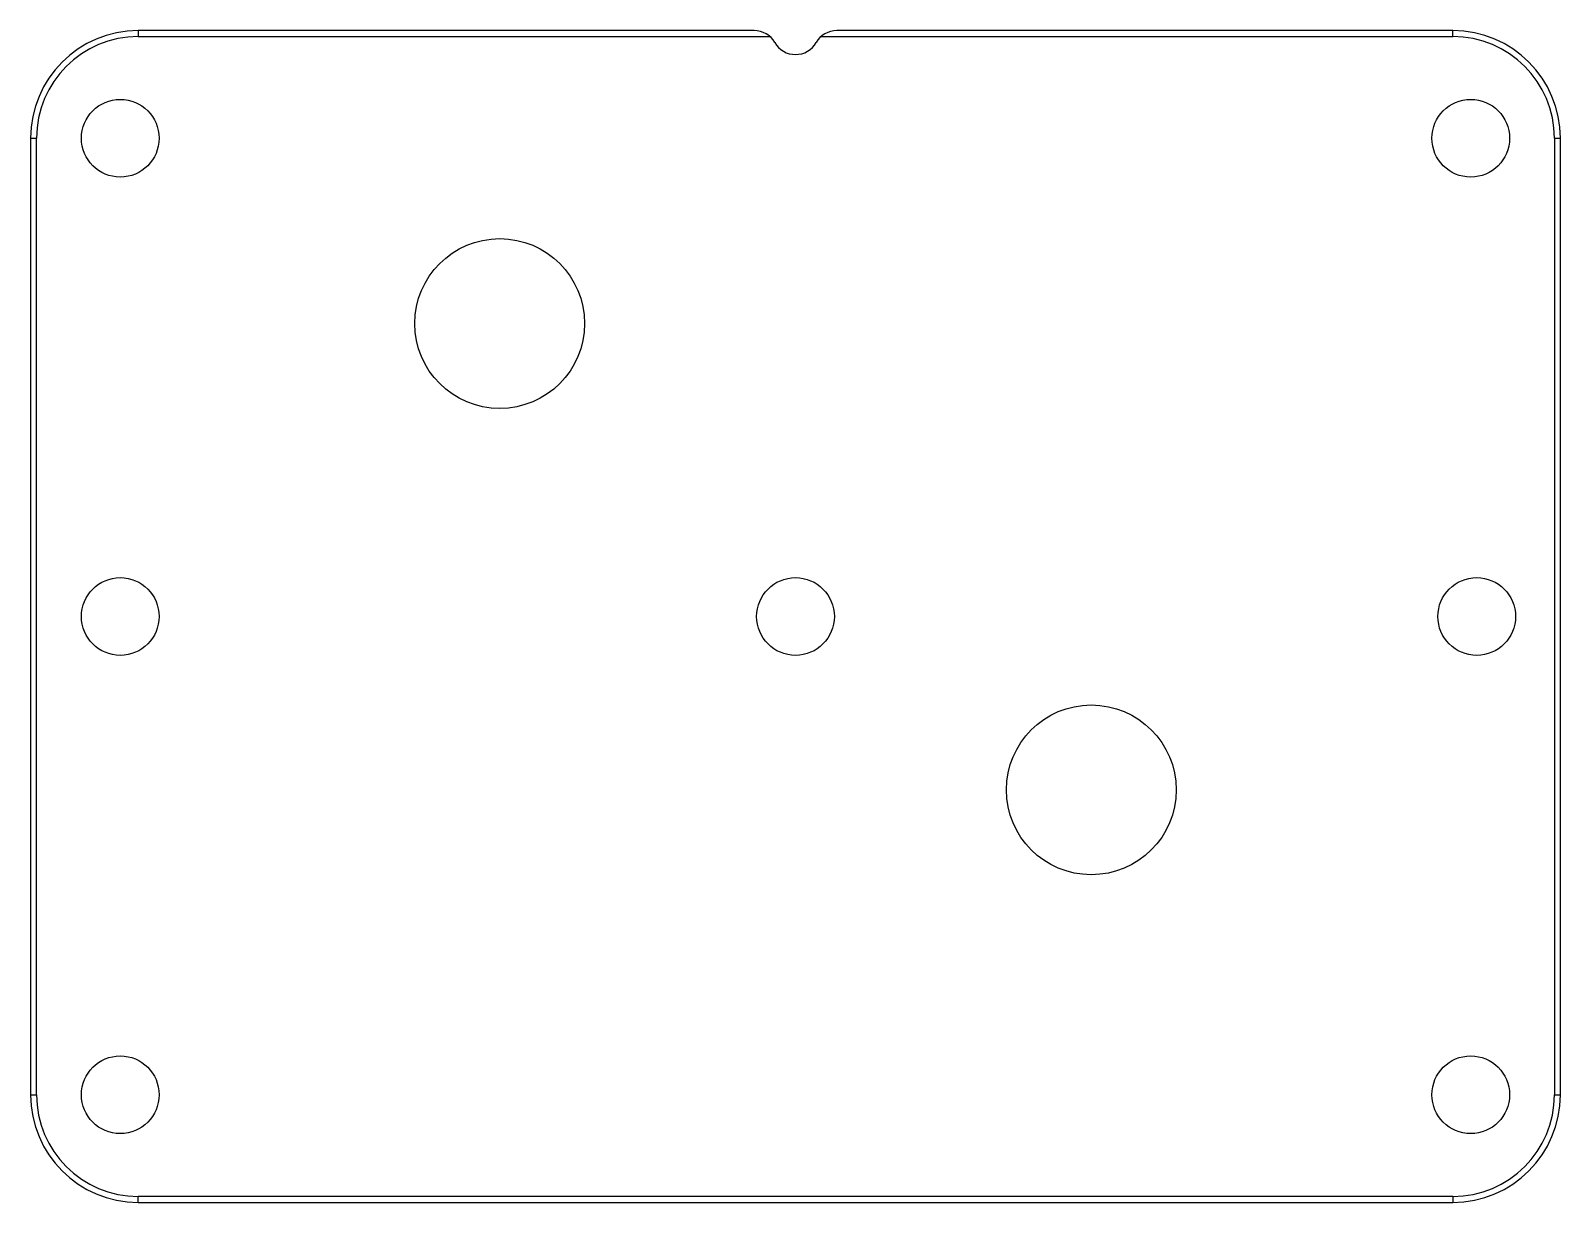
# Model space of a CAD drawing. Extents: x -128 to 0, y -98 to 0.
import ezdxf
from ezdxf.lldxf.tags import DXFTag

# ---------------------------------------------------------------- set-up
doc = ezdxf.new("R2010")
doc.units = 0
doc.layers.add('INTERIOR_LOOPS', color=7, linetype='CONTINUOUS')
doc.layers.add('OUTER_LOOP', color=7, linetype='CONTINUOUS')
tags = doc.linetypes.add('HIDDEN2', pattern=[4.7625, 3.175, -1.5875]).pattern_tags.tags
tags[6:7] = [DXFTag(74, 4), DXFTag(75, 0), DXFTag(340, '0'), DXFTag(46, 0.0), DXFTag(50, 0.0), DXFTag(44, 0.0), DXFTag(45, 0.0)]
tags[4:5] = [DXFTag(74, 4), DXFTag(75, 0), DXFTag(340, '0'), DXFTag(46, 0.0), DXFTag(50, 0.0), DXFTag(44, 0.0), DXFTag(45, 0.0)]

msp = doc.modelspace()

# ---------------------------------------------------------------- linework, layer by layer
at = {"layer": 'INTERIOR_LOOPS', "color": 3, "linetype": 'CONTINUOUS'}
for centre, radius in [((-120.5, -9), 3.25), ((-7.5, -9), 3.25), ((-88.75, -24.5), 7.1), ((-120.5, -49), 3.25), ((-64, -49), 3.25), ((-7, -49), 3.25), ((-39.25, -63.5), 7.1), ((-120.5, -89), 3.25), ((-7.5, -89), 3.25)]:
    msp.add_circle(centre, radius, dxfattribs=at)
at = {"layer": 'OUTER_LOOP', "color": 3, "linetype": 'HIDDEN2'}
for p, q in [((-119, 0), (-119, -0.5)), ((-9, -0.5), (-9, 0)), ((-119, -0.5), (-66.14, -0.5)), ((-61.86, -0.5), (-9, -0.5)), ((-128, -9), (-127.5, -9)), ((-127.5, -89), (-127.5, -9)), ((-0.5, -9), (-0.5, -89)), ((-0.5, -9), (0, -9)), ((-128, -89), (-127.5, -89)), ((-0.5, -89), (0, -89)), ((-9, -97.5), (-119, -97.5)), ((-119, -98), (-119, -97.5)), ((-9, -97.5), (-9, -98))]:
    msp.add_line(p, q, dxfattribs=at)
at = {"layer": 'OUTER_LOOP', "color": 3, "linetype": 'CONTINUOUS'}
for p, q in [((-67.46, 0), (-119, 0)), ((-9, 0), (-60.54, 0)), ((-128, -9), (-128, -89)), ((0, -89), (0, -9)), ((-119, -98), (-9, -98))]:
    msp.add_line(p, q, dxfattribs=at)
for centre, radius, start, end in [((-67.46, -2), 2, 30, 90), ((-60.54, -2), 2, 90, 150), ((-119, -9), 9, 90, 180), ((-64, 0), 2, 210, 330), ((-9, -9), 9, 0, 90), ((-119, -89), 9, 180, 270), ((-9, -89), 9, 270, 0)]:
    msp.add_arc(centre, radius, start, end, dxfattribs=at)
at = {"layer": 'OUTER_LOOP', "color": 3, "linetype": 'HIDDEN2'}
for centre, start, end in [((-119, -9), 90, 180), ((-9, -9), 0, 90), ((-119, -89), 180, 270), ((-9, -89), 270, 0)]:
    msp.add_arc(centre, 8.5, start, end, dxfattribs=at)

doc.saveas('drawing.dxf')
